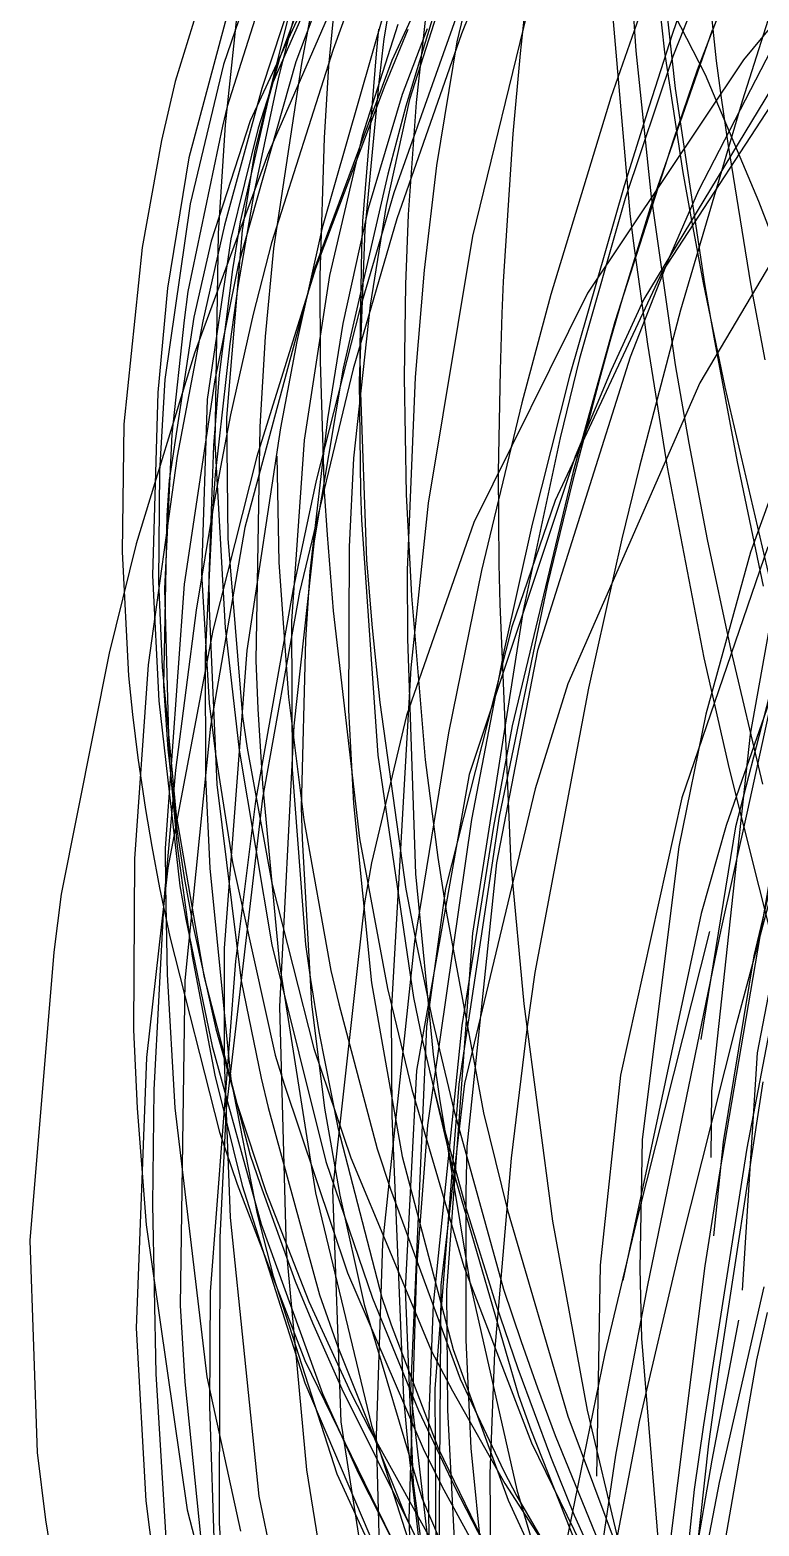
# Model space of a CAD drawing. Header units: metres. Extents: x -233 to 379, y -58 to 1087.
# Drawn here: x -233 to -205.1, y 286.8 to 344 of the extents above; entities that cross this region are included whole.
import ezdxf

# ---------------------------------------------------------------- set-up
doc = ezdxf.new("R2010")
doc.units = ezdxf.units.M

msp = doc.modelspace()

# ---------------------------------------------------------------- linework, layer by layer
for p, q in [((-207.538, 350.188, -1289.873), (-206.774, 342.779, -1288.18)), ((-207.817, 349.888, -1301.189), (-210.8, 341.373, -1297.98)), ((-209.439, 349.3, -1285.294), (-208.749, 343.107, -1283.571)), ((-209.189, 349.27, -1298.485), (-208.337, 341.716, -1297.055)), ((-205.978, 349.165, -1281.643), (-208.437, 342.945, -1279.468)), ((-200.552, 349.07, -1285.604), (-205.727, 342.815, -1282.243)), ((-220.504, 348.956, -1302.296), (-222.847, 342.742, -1300.072)), ((-215.428, 348.867, -1294.417), (-216.688, 343.505, -1292.524)), ((-214.437, 348.94, -1288.395), (-216.513, 343.812, -1286.434)), ((-205.153, 348.554, -1301.774), (-207.497, 342.414, -1300.102)), ((-221.522, 348.033, -1305.843), (-223.479, 342.861, -1303.479)), ((-216.744, 348.091, -1289.98), (-219.179, 342.784, -1287.376)), ((-210.186, 348.042, -1283.805), (-209.846, 343.159, -1282.96)), ((-223.998, 347.351, -1305.27), (-225.616, 342.634, -1303.028)), ((-221.125, 347.537, -1304.419), (-221.604, 342.575, -1302.124)), ((-218.846, 347.528, -1284.731), (-219.478, 343.616, -1283.618)), ((-207.266, 347.285, -1297.417), (-208.458, 343.777, -1296.1)), ((-203.765, 347.555, -1297.457), (-205.781, 341.238, -1294.996)), ((-213.444, 346.887, -1286.793), (-216.094, 336.074, -1285.014)), ((-222.556, 346.545, -1305.878), (-224.144, 341.717, -1304.678)), ((-220.722, 346.529, -1295.861), (-223.934, 339.174, -1294.653)), ((-216.8, 346.611, -1309.999), (-218.496, 341.295, -1307.554)), ((-226.196, 346.067, -1305.858), (-227.468, 341.98, -1303.64)), ((-221.906, 346.1, -1306.472), (-223.734, 341.952, -1304.445)), ((-222.536, 345.955, -1309.467), (-223.513, 342.153, -1307.406)), ((-216.25, 345.759, -1286.583), (-219.101, 337.723, -1284.108)), ((-213.976, 345.747, -1289.086), (-214.269, 343.055, -1288.498)), ((-225.356, 344.963, -1303.843), (-226.946, 339.065, -1300.508)), ((-224.122, 345.289, -1305.346), (-225.473, 341.031, -1302.522)), ((-220.729, 345.118, -1285.687), (-221.417, 343.207, -1285.108)), ((-217.308, 345.434, -1281.796), (-218.645, 341.042, -1280.679)), ((-217.828, 345.022, -1294.708), (-218.25, 341.187, -1293.162)), ((-225.084, 344.779, -1304.659), (-225.556, 340.323, -1303.521)), ((-222.553, 344.861, -1306.436), (-224.593, 340.485, -1304.508)), ((-222.276, 344.598, -1280.796), (-222.635, 342.673, -1280.248)), ((-219.481, 344.61, -1284.223), (-221.846, 336.391, -1281.55)), ((-210.742, 344.578, -1282.894), (-210.079, 336.934, -1281.868)), ((-202.516, 344.409, -1278.409), (-208.843, 334.706, -1277.845)), ((-207.18, 342.244, -1349.066), (-208.367, 344.553, -1344.683)), ((-223.162, 344.338, -1306.849), (-224.436, 339.285, -1304.277)), ((-218.951, 344.169, -1307.119), (-220.316, 339.893, -1305.465)), ((-219.683, 343.987, -1281.855), (-219.781, 343.043, -1281.652)), ((-218.567, 343.972, -1296.921), (-219.443, 341.838, -1296.552)), ((-217.823, 343.995, -1310.473), (-218.782, 341.49, -1307.559)), ((-206.933, 343.954, -1300.87), (-209.297, 337.158, -1299.684)), ((-219.478, 343.616, -1283.618), (-219.68, 341.962, -1283.23)), ((-216.513, 343.812, -1286.434), (-218.989, 336.729, -1284.437)), ((-216.688, 343.505, -1292.524), (-217.469, 338.778, -1291.53)), ((-208.458, 343.777, -1296.1), (-209.341, 341.047, -1295.177)), ((-222.847, 342.742, -1300.072), (-225.053, 334.963, -1298.171)), ((-223.479, 342.861, -1303.479), (-223.904, 341.3, -1303.023)), ((-221.417, 343.207, -1285.108), (-223.783, 335.815, -1283.191)), ((-219.179, 342.784, -1287.376), (-222.132, 334.837, -1284.668)), ((-219.781, 343.043, -1281.652), (-220.299, 336.641, -1280.439)), ((-214.269, 343.055, -1288.498), (-214.547, 339.987, -1287.918)), ((-205.727, 342.815, -1282.243), (-211.692, 333.896, -1279.256)), ((-208.437, 342.945, -1279.468), (-210.258, 337.509, -1278.115)), ((-209.846, 343.159, -1282.96), (-209.261, 337.582, -1282.209)), ((-203.889, 342.982, -1277.649), (-209.541, 333.665, -1277.297)), ((-208.749, 343.107, -1283.571), (-208.048, 338.506, -1282.546)), ((-204.674, 343.194, -1280.325), (-207.456, 337.82, -1278.631)), ((-206.774, 342.779, -1288.18), (-206.578, 341.362, -1287.934)), ((-225.616, 342.634, -1303.028), (-226.89, 337.306, -1301.281)), ((-223.513, 342.153, -1307.406), (-224.445, 337.78, -1305.334)), ((-222.635, 342.673, -1280.248), (-223.709, 335.603, -1278.534)), ((-221.604, 342.575, -1302.124), (-221.765, 339.836, -1301.044)), ((-207.497, 342.414, -1300.102), (-208.411, 339.764, -1299.543)), ((-205.143, 337.398, -1356.188), (-207.18, 342.244, -1349.066)), ((-227.468, 341.98, -1303.64), (-227.988, 339.728, -1302.699)), ((-224.144, 341.717, -1304.678), (-225.579, 336.489, -1303.669)), ((-223.734, 341.952, -1304.445), (-224.284, 340.197, -1303.898)), ((-219.443, 341.838, -1296.552), (-222.091, 334.831, -1295.56)), ((-219.68, 341.962, -1283.23), (-220.209, 336.334, -1282.088)), ((-208.337, 341.716, -1297.055), (-207.223, 334.245, -1295.89)), ((-225.473, 341.031, -1302.522), (-225.659, 340.275, -1302.132)), ((-223.904, 341.3, -1303.023), (-224.972, 336.626, -1301.944)), ((-218.782, 341.49, -1307.559), (-220.082, 337.136, -1303.768)), ((-218.496, 341.295, -1307.554), (-219.391, 337.243, -1306.37)), ((-218.645, 341.042, -1280.679), (-219.335, 338.445, -1280.17)), ((-218.25, 341.187, -1293.162), (-218.555, 336.901, -1291.819)), ((-210.8, 341.373, -1297.98), (-213.097, 333.837, -1295.797)), ((-209.341, 341.047, -1295.177), (-210.287, 337.993, -1294.233)), ((-205.781, 341.238, -1294.996), (-208.132, 333.247, -1292.537)), ((-206.578, 341.362, -1287.934), (-206.322, 339.617, -1287.649)), ((-224.593, 340.485, -1304.508), (-226.091, 335.878, -1303.377)), ((-225.659, 340.275, -1302.132), (-226.978, 333.958, -1299.291)), ((-225.556, 340.323, -1303.521), (-225.817, 336.183, -1302.605)), ((-224.284, 340.197, -1303.898), (-225.34, 335.965, -1302.905)), ((-221.765, 339.836, -1301.044), (-221.935, 334.552, -1299.168)), ((-220.316, 339.893, -1305.465), (-221.566, 334.564, -1304.077)), ((-214.547, 339.987, -1287.918), (-214.925, 334.334, -1287.035)), ((-201.688, 340.125, -1276.622), (-207.398, 330.47, -1276.121)), ((-227.988, 339.728, -1302.699), (-228.728, 335.636, -1301.272)), ((-224.436, 339.285, -1304.277), (-224.898, 336.285, -1303.114)), ((-208.411, 339.764, -1299.543), (-210.647, 332.796, -1298.297)), ((-206.322, 339.617, -1287.649), (-205.456, 334.253, -1286.863)), ((-226.946, 339.065, -1300.508), (-227.756, 334.086, -1298.612)), ((-223.934, 339.174, -1294.653), (-226.728, 331.603, -1294.002)), ((-217.469, 338.778, -1291.53), (-217.943, 334.772, -1291.007)), ((-219.335, 338.445, -1280.17), (-221.04, 331.028, -1279.038)), ((-208.048, 338.506, -1282.546), (-207.747, 336.81, -1282.215)), ((-224.445, 337.78, -1305.334), (-225.067, 334.153, -1303.814)), ((-219.101, 337.723, -1284.108), (-220.403, 333.282, -1283.161)), ((-210.287, 337.993, -1294.233), (-212.388, 330.716, -1292.251)), ((-209.261, 337.582, -1282.209), (-208.348, 331.146, -1281.557)), ((-207.456, 337.82, -1278.631), (-208.602, 335.19, -1278.068)), ((-226.89, 337.306, -1301.281), (-227.859, 330.597, -1299.811)), ((-220.082, 337.136, -1303.768), (-221.047, 332.731, -1301.027)), ((-219.391, 337.243, -1306.37), (-220.008, 333.43, -1305.58)), ((-210.258, 337.509, -1278.115), (-212.003, 331.399, -1277.005)), ((-209.297, 337.158, -1299.684), (-210.358, 333.709, -1299.223)), ((-204.269, 335.118, -1359.118), (-205.143, 337.398, -1356.188)), ((-225.579, 336.489, -1303.669), (-226.412, 332.817, -1303.103)), ((-224.972, 336.626, -1301.944), (-225.269, 334.798, -1301.674)), ((-221.846, 336.391, -1281.55), (-222.815, 332.049, -1280.511)), ((-218.989, 336.729, -1284.437), (-220.657, 330.995, -1283.282)), ((-220.299, 336.641, -1280.439), (-220.334, 335.572, -1280.288)), ((-218.555, 336.901, -1291.819), (-218.655, 334.222, -1291.156)), ((-210.079, 336.934, -1281.868), (-209.947, 335.892, -1281.766)), ((-207.747, 336.81, -1282.215), (-207.269, 334.283, -1281.749)), ((-226.091, 335.878, -1303.377), (-226.748, 332.974, -1302.989)), ((-225.34, 335.965, -1302.905), (-226.234, 329.828, -1302.147)), ((-225.817, 336.183, -1302.605), (-225.942, 328.162, -1301.056)), ((-224.898, 336.285, -1303.114), (-225.503, 329.143, -1300.845)), ((-223.783, 335.815, -1283.191), (-224.476, 333.083, -1282.656)), ((-220.209, 336.334, -1282.088), (-220.428, 330.534, -1281.246)), ((-216.094, 336.074, -1285.014), (-217.782, 325.867, -1284.055)), ((-209.947, 335.892, -1281.766), (-209.406, 331.945, -1281.411)), ((-228.728, 335.636, -1301.272), (-229.428, 328.884, -1299.556)), ((-223.709, 335.603, -1278.534), (-224.016, 332.237, -1277.943)), ((-220.334, 335.572, -1280.288), (-220.398, 331.805, -1279.804)), ((-225.053, 334.963, -1298.171), (-225.947, 330.583, -1297.423)), ((-225.269, 334.798, -1301.674), (-225.785, 330.771, -1301.233)), ((-222.132, 334.837, -1284.668), (-224.8, 324.926, -1282.566)), ((-222.091, 334.831, -1295.56), (-224.346, 327.641, -1294.911)), ((-217.943, 334.772, -1291.007), (-218.28, 330.686, -1290.684)), ((-208.843, 334.706, -1277.845), (-212.931, 325.963, -1278.162)), ((-208.602, 335.19, -1278.068), (-210.068, 331.442, -1277.445)), ((-225.067, 334.153, -1303.814), (-225.375, 331.95, -1302.966)), ((-221.566, 334.564, -1304.077), (-222.525, 328.277, -1303.088)), ((-221.935, 334.552, -1299.168), (-221.922, 331.288, -1298.159)), ((-218.655, 334.222, -1291.156), (-218.701, 330.681, -1290.414)), ((-214.925, 334.334, -1287.035), (-214.973, 333.115, -1286.887)), ((-207.269, 334.283, -1281.749), (-206.447, 330.301, -1281.077)), ((-207.223, 334.245, -1295.89), (-206.864, 332.207, -1295.607)), ((-205.456, 334.253, -1286.863), (-204.912, 331.341, -1286.514)), ((-227.756, 334.086, -1298.612), (-228.124, 330.091, -1297.494)), ((-226.978, 333.958, -1299.291), (-227.124, 332.859, -1298.935)), ((-211.692, 333.896, -1279.256), (-216.038, 325.125, -1277.67)), ((-213.097, 333.837, -1295.797), (-214.205, 329.697, -1294.818)), ((-210.358, 333.709, -1299.223), (-210.84, 332.038, -1299.024)), ((-209.541, 333.665, -1277.297), (-210.795, 330.953, -1277.376)), ((-226.748, 332.974, -1302.989), (-227.697, 326.743, -1302.573)), ((-224.476, 333.083, -1282.656), (-225.342, 329.246, -1281.987)), ((-220.403, 333.282, -1283.161), (-222.072, 326.733, -1282.046)), ((-220.008, 333.43, -1305.58), (-220.639, 327.587, -1304.76)), ((-214.973, 333.115, -1286.887), (-215.041, 330.948, -1286.644)), ((-208.132, 333.247, -1292.537), (-209.711, 327.267, -1291.122)), ((-227.124, 332.859, -1298.935), (-227.591, 328.496, -1297.672)), ((-226.412, 332.817, -1303.103), (-227.39, 327.659, -1302.435)), ((-221.047, 332.731, -1301.027), (-221.643, 329.086, -1299.29)), ((-210.647, 332.796, -1298.297), (-212.247, 327.073, -1297.534)), ((-225.375, 331.95, -1302.966), (-225.938, 326.955, -1301.168)), ((-224.016, 332.237, -1277.943), (-224.223, 328.782, -1277.435)), ((-222.815, 332.049, -1280.511), (-223.438, 328.743, -1279.843)), ((-210.84, 332.038, -1299.024), (-211.241, 330.598, -1298.863)), ((-209.406, 331.945, -1281.411), (-208.645, 327.239, -1281.07)), ((-206.864, 332.207, -1295.607), (-205.966, 327.446, -1294.971)), ((-226.728, 331.603, -1294.002), (-228.952, 324.304, -1293.742)), ((-221.922, 331.288, -1298.159), (-221.761, 326.313, -1296.767)), ((-220.398, 331.805, -1279.804), (-220.383, 330.44, -1279.658)), ((-210.068, 331.442, -1277.445), (-213.601, 320.224, -1276.399)), ((-212.003, 331.399, -1277.005), (-212.742, 328.359, -1276.606)), ((-225.785, 330.771, -1301.233), (-225.996, 328.068, -1301.074)), ((-220.657, 330.995, -1283.282), (-222.706, 322.463, -1281.994)), ((-221.04, 331.028, -1279.038), (-222.142, 324.417, -1278.442)), ((-218.701, 330.681, -1290.414), (-218.627, 326.199, -1289.662)), ((-218.28, 330.686, -1290.684), (-218.595, 323.307, -1290.451)), ((-215.041, 330.948, -1286.644), (-215.105, 327.051, -1286.268)), ((-212.388, 330.716, -1292.251), (-213.817, 325.065, -1291.019)), ((-210.795, 330.953, -1277.376), (-212.17, 327.641, -1277.525)), ((-208.348, 331.146, -1281.557), (-207.825, 328.158, -1281.33)), ((-228.124, 330.091, -1297.494), (-228.329, 323.095, -1296.054)), ((-227.859, 330.597, -1299.811), (-228.066, 327.087, -1299.309)), ((-225.947, 330.583, -1297.423), (-227.125, 322.768, -1296.378)), ((-220.428, 330.534, -1281.246), (-220.378, 326.295, -1280.813)), ((-220.383, 330.44, -1279.658), (-220.15, 323.682, -1279.05)), ((-207.398, 330.47, -1276.121), (-212.441, 318.954, -1276.581)), ((-211.241, 330.598, -1298.863), (-212.262, 326.747, -1298.463)), ((-206.447, 330.301, -1281.077), (-204.654, 322.651, -1279.957)), ((-203.174, 330.325, -1279.969), (-205.46, 323.99, -1280.864)), ((-226.234, 329.828, -1302.147), (-226.462, 323.177, -1301.95)), ((-214.205, 329.697, -1294.818), (-215.748, 323.283, -1293.501)), ((-225.342, 329.246, -1281.987), (-225.734, 327.245, -1281.68)), ((-225.503, 329.143, -1300.845), (-225.446, 324.511, -1299.749)), ((-221.643, 329.086, -1299.29), (-222.32, 323.248, -1297.093)), ((-229.428, 328.884, -1299.556), (-229.492, 324.004, -1298.765)), ((-227.591, 328.496, -1297.672), (-227.867, 322.588, -1296.391)), ((-223.438, 328.743, -1279.843), (-224.72, 320.23, -1278.426)), ((-224.223, 328.782, -1277.435), (-224.382, 319.844, -1276.429)), ((-225.996, 328.068, -1301.074), (-226.179, 323.076, -1300.958)), ((-225.942, 328.162, -1301.056), (-225.554, 321.096, -1299.906)), ((-222.525, 328.277, -1303.088), (-223.019, 321.356, -1302.55)), ((-212.742, 328.359, -1276.606), (-214.151, 321.763, -1275.94)), ((-207.825, 328.158, -1281.33), (-207.117, 324.479, -1281.093)), ((-227.39, 327.659, -1302.435), (-228.492, 319.675, -1301.622)), ((-224.346, 327.641, -1294.911), (-226.02, 321, -1294.543)), ((-225.734, 327.245, -1281.68), (-225.999, 325.778, -1281.469)), ((-223.582, 327.666, -1299.244), (-223.495, 323.594, -1298.285)), ((-220.639, 327.587, -1304.76), (-220.804, 324.199, -1304.487)), ((-212.17, 327.641, -1277.525), (-216.224, 315.49, -1278.375)), ((-209.711, 327.267, -1291.122), (-210.38, 324.494, -1290.579)), ((-208.645, 327.239, -1281.07), (-207.245, 319.951, -1280.68)), ((-205.966, 327.446, -1294.971), (-204.972, 322.685, -1294.369)), ((-228.066, 327.087, -1299.309), (-228.104, 322.87, -1298.846)), ((-227.697, 326.743, -1302.573), (-227.783, 325.387, -1302.572)), ((-225.938, 326.955, -1301.168), (-226.053, 325.391, -1300.655)), ((-222.072, 326.733, -1282.046), (-222.951, 322.584, -1281.503)), ((-215.105, 327.051, -1286.268), (-215.086, 323.529, -1286.001)), ((-212.247, 327.073, -1297.534), (-214.571, 317.344, -1296.56)), ((-212.262, 326.747, -1298.463), (-213.233, 322.712, -1298.096)), ((-221.761, 326.313, -1296.767), (-221.654, 324.65, -1296.35)), ((-220.378, 326.295, -1280.813), (-220.333, 325.22, -1280.728)), ((-218.627, 326.199, -1289.662), (-218.432, 322.319, -1289.16)), ((-225.999, 325.778, -1281.469), (-226.657, 321.77, -1280.93)), ((-217.782, 325.867, -1284.055), (-218.446, 319.569, -1283.668)), ((-212.931, 325.963, -1278.162), (-214.585, 321.128, -1278.548)), ((-227.783, 325.387, -1302.572), (-227.908, 318.881, -1302.719)), ((-226.053, 325.391, -1300.655), (-226.317, 320.061, -1298.998)), ((-220.333, 325.22, -1280.728), (-219.714, 316.228, -1280.179)), ((-216.038, 325.125, -1277.67), (-218.62, 317.739, -1277.028)), ((-213.817, 325.065, -1291.019), (-214.888, 320.251, -1290.148)), ((-224.8, 324.926, -1282.566), (-226.116, 317.341, -1281.584)), ((-225.446, 324.511, -1299.749), (-224.89, 317.704, -1298.43)), ((-222.142, 324.417, -1278.442), (-222.931, 317.346, -1278.081)), ((-221.654, 324.65, -1296.35), (-221.422, 321.749, -1295.659)), ((-210.38, 324.494, -1290.579), (-211.657, 318.795, -1289.605)), ((-207.117, 324.479, -1281.093), (-206.215, 320.247, -1280.876)), ((-228.952, 324.304, -1293.742), (-229.988, 320.131, -1293.722)), ((-229.492, 324.004, -1298.765), (-229.247, 319.265, -1298.239)), ((-220.804, 324.199, -1304.487), (-220.836, 317.95, -1304.2)), ((-204.794, 324.189, -1278.983), (-208.093, 314.592, -1280.775)), ((-205.46, 323.99, -1280.864), (-207.173, 317.791, -1281.917)), ((-223.495, 323.594, -1298.285), (-223.135, 318.448, -1297.255)), ((-222.32, 323.248, -1297.093), (-222.484, 320.632, -1296.348)), ((-220.15, 323.682, -1279.05), (-219.935, 321.098, -1278.896)), ((-218.595, 323.307, -1290.451), (-218.584, 320.676, -1290.492)), ((-215.748, 323.283, -1293.501), (-217.01, 317.082, -1292.458)), ((-215.086, 323.529, -1286.001), (-215.052, 321.996, -1285.908)), ((-228.329, 323.095, -1296.054), (-228.09, 318.303, -1295.439)), ((-228.104, 322.87, -1298.846), (-227.959, 319.588, -1298.58)), ((-227.125, 322.768, -1296.378), (-227.842, 312.674, -1295.473)), ((-226.462, 323.177, -1301.95), (-226.159, 318.22, -1302.084)), ((-226.179, 323.076, -1300.958), (-226.163, 321.83, -1300.976)), ((-213.233, 322.712, -1298.096), (-215.072, 313.881, -1297.414)), ((-227.867, 322.588, -1296.391), (-227.697, 316.064, -1295.432)), ((-222.951, 322.584, -1281.503), (-224.386, 314.47, -1280.639)), ((-222.706, 322.463, -1281.994), (-224.119, 314.58, -1281.156)), ((-218.432, 322.319, -1289.16), (-217.902, 316.05, -1288.546)), ((-204.491, 322.492, -1283.585), (-205.474, 317.027, -1284.632)), ((-226.657, 321.77, -1280.93), (-227.452, 315.656, -1280.219)), ((-226.163, 321.83, -1300.976), (-225.87, 315.104, -1301.202)), ((-221.422, 321.749, -1295.659), (-220.413, 313.047, -1293.817)), ((-214.151, 321.763, -1275.94), (-216.094, 309.42, -1275.333)), ((-215.052, 321.996, -1285.908), (-214.626, 312.052, -1285.468)), ((-226.02, 321, -1294.543), (-227.738, 311.917, -1294.275)), ((-225.554, 321.096, -1299.906), (-225.016, 316.415, -1299.23)), ((-223.019, 321.356, -1302.55), (-222.985, 315.677, -1302.424)), ((-219.935, 321.098, -1278.896), (-219.633, 318.24, -1278.761)), ((-214.585, 321.128, -1278.548), (-217.124, 311.132, -1279.573)), ((-204.058, 321.14, -1273.792), (-206.039, 313.491, -1274.836)), ((-222.484, 320.632, -1296.348), (-222.644, 314.24, -1294.837)), ((-218.584, 320.676, -1290.492), (-218.269, 311.691, -1290.839)), ((-229.988, 320.131, -1293.722), (-231.825, 310.912, -1293.856)), ((-226.317, 320.061, -1298.998), (-226.309, 315.374, -1297.695)), ((-224.72, 320.23, -1278.426), (-225.596, 308.843, -1277.211)), ((-224.382, 319.844, -1276.429), (-224.302, 318.004, -1276.303)), ((-214.888, 320.251, -1290.148), (-216.133, 313.763, -1289.183)), ((-213.601, 320.224, -1276.399), (-215.17, 312.115, -1276.455)), ((-207.245, 319.951, -1280.68), (-206.279, 315.703, -1280.535)), ((-206.215, 320.247, -1280.876), (-205.003, 315.122, -1280.681)), ((-229.247, 319.265, -1298.239), (-229.094, 317.782, -1298.123)), ((-228.492, 319.675, -1301.622), (-229.014, 312.264, -1301.078)), ((-227.959, 319.588, -1298.58), (-227.422, 313.927, -1298.244)), ((-218.446, 319.569, -1283.668), (-219.199, 306.401, -1283.067)), ((-204.356, 319.386, -1281.968), (-206.393, 313.532, -1282.917)), ((-227.908, 318.881, -1302.719), (-227.74, 316.458, -1302.867)), ((-211.657, 318.795, -1289.605), (-213.707, 307.916, -1288.235)), ((-212.441, 318.954, -1276.581), (-213.691, 314.936, -1276.949)), ((-205.983, 305.986, -1381.871), (-202.489, 319.055, -1382.424)), ((-205.564, 314.122, -1380.645), (-204.527, 318.855, -1380.897)), ((-228.09, 318.303, -1295.439), (-227.287, 311.237, -1294.867)), ((-226.159, 318.22, -1302.084), (-225.922, 316.27, -1302.186)), ((-223.135, 318.448, -1297.255), (-222.548, 313.752, -1296.479)), ((-219.633, 318.24, -1278.761), (-218.64, 311.107, -1278.536)), ((-229.094, 317.782, -1298.123), (-228.889, 316.121, -1298.013)), ((-224.89, 317.704, -1298.43), (-224.706, 316.493, -1298.238)), ((-224.302, 318.004, -1276.303), (-224.126, 315.126, -1276.135)), ((-220.836, 317.95, -1304.2), (-220.646, 314.383, -1304.167)), ((-218.62, 317.739, -1277.028), (-219.961, 312.116, -1276.862)), ((-207.173, 317.791, -1281.917), (-208.199, 312.727, -1282.862)), ((-226.116, 317.341, -1281.584), (-227.093, 307.614, -1280.736)), ((-222.931, 317.346, -1278.081), (-223.468, 306.613, -1277.871)), ((-217.01, 317.082, -1292.458), (-218.31, 309.107, -1291.39)), ((-214.571, 317.344, -1296.56), (-215.296, 313.503, -1296.294)), ((-205.474, 317.027, -1284.632), (-206.954, 303.379, -1287.461)), ((-202.834, 317.226, -1275.089), (-205.2, 304.851, -1276.82)), ((-227.74, 316.458, -1302.867), (-227.391, 313.298, -1303.097)), ((-225.016, 316.415, -1299.23), (-223.766, 308.976, -1298.266)), ((-224.706, 316.493, -1298.238), (-223.771, 311.335, -1297.477)), ((-228.889, 316.121, -1298.013), (-228.602, 314.154, -1297.904)), ((-227.697, 316.064, -1295.432), (-227.386, 312.748, -1295.109)), ((-225.922, 316.27, -1302.186), (-225.276, 312.12, -1302.445)), ((-219.714, 316.228, -1280.179), (-218.353, 306.957, -1280.049)), ((-217.902, 316.05, -1288.546), (-217.421, 312.313, -1288.3)), ((-227.452, 315.656, -1280.219), (-227.896, 310.675, -1279.732)), ((-226.309, 315.374, -1297.695), (-226.143, 311.911, -1296.821)), ((-222.985, 315.677, -1302.424), (-222.478, 308.993, -1302.509)), ((-216.224, 315.49, -1278.375), (-218.23, 304.168, -1279.603)), ((-206.279, 315.703, -1280.535), (-204.577, 308.965, -1280.39)), ((-203.623, 315.761, -1295.235), (-205.336, 308.557, -1296.532)), ((-225.87, 315.104, -1301.202), (-224.936, 307.601, -1301.777)), ((-224.126, 315.126, -1276.135), (-223.475, 308.222, -1275.858)), ((-213.691, 314.936, -1276.949), (-216.394, 303.672, -1278.204)), ((-228.602, 314.154, -1297.904), (-228.361, 312.734, -1297.841)), ((-224.119, 314.58, -1281.156), (-225.518, 302.722, -1280.248)), ((-224.386, 314.47, -1280.639), (-225.161, 308.345, -1280.158)), ((-222.644, 314.24, -1294.837), (-222.609, 313.029, -1294.623)), ((-220.646, 314.383, -1304.167), (-219.957, 307.527, -1304.252)), ((-208.093, 314.592, -1280.775), (-210.439, 303.989, -1283.147)), ((-206.58, 309.55, -1380.373), (-205.564, 314.122, -1380.645)), ((-227.422, 313.927, -1298.244), (-226.367, 307.787, -1298.033)), ((-222.548, 313.752, -1296.479), (-221.506, 307.997, -1295.697)), ((-216.133, 313.763, -1289.183), (-217.817, 302.078, -1287.951)), ((-215.072, 313.881, -1297.414), (-216.611, 303.641, -1296.801)), ((-215.296, 313.503, -1296.294), (-216.501, 305.893, -1295.868)), ((-206.393, 313.532, -1282.917), (-207.345, 310.179, -1283.524)), ((-227.391, 313.298, -1303.097), (-227.12, 311.552, -1303.242)), ((-222.609, 313.029, -1294.623), (-222.248, 306.725, -1293.654)), ((-220.413, 313.047, -1293.817), (-219.342, 307.311, -1292.873)), ((-206.039, 313.491, -1274.836), (-207.359, 305.349, -1276.283)), ((-205.588, 301.202, -1403.201), (-203.332, 313.003, -1398.409)), ((-228.361, 312.734, -1297.841), (-228.064, 311.16, -1297.784)), ((-227.842, 312.674, -1295.473), (-227.839, 311.223, -1295.388)), ((-227.386, 312.748, -1295.109), (-226.811, 308.541, -1294.798)), ((-208.199, 312.727, -1282.862), (-209.605, 301.535, -1285.067)), ((-229.014, 312.264, -1301.078), (-229.058, 305.728, -1300.731)), ((-227.738, 311.917, -1294.275), (-228.558, 304.662, -1294.229)), ((-226.143, 311.911, -1296.821), (-225.329, 303.838, -1295)), ((-225.276, 312.12, -1302.445), (-223.634, 304.756, -1303.022)), ((-219.961, 312.116, -1276.862), (-220.219, 310.587, -1276.865)), ((-217.421, 312.313, -1288.3), (-217.089, 310.185, -1288.192)), ((-215.17, 312.115, -1276.455), (-216.31, 301.26, -1277.16)), ((-214.626, 312.052, -1285.468), (-214.128, 306.722, -1285.422)), ((-227.839, 311.223, -1295.388), (-227.77, 307.836, -1295.21)), ((-227.287, 311.237, -1294.867), (-227.055, 309.95, -1294.814)), ((-227.12, 311.552, -1303.242), (-226.776, 309.679, -1303.406)), ((-223.771, 311.335, -1297.477), (-222.158, 305.008, -1296.708)), ((-218.269, 311.691, -1290.839), (-217.595, 304.779, -1291.367)), ((-206.617, 300.328, -1407.612), (-204.73, 311.389, -1403.39)), ((-231.825, 310.912, -1293.856), (-232.11, 308.692, -1293.939)), ((-227.896, 310.675, -1279.732), (-228.277, 303.434, -1279.121)), ((-228.064, 311.16, -1297.784), (-227.667, 309.281, -1297.732)), ((-218.64, 311.107, -1278.536), (-218.237, 308.985, -1278.516)), ((-217.124, 311.132, -1279.573), (-217.847, 305.857, -1280.244)), ((-220.219, 310.587, -1276.865), (-221.447, 299.604, -1277.155)), ((-217.089, 310.185, -1288.192), (-215.672, 302.553, -1287.906)), ((-207.345, 310.179, -1283.524), (-210.34, 296.135, -1286.264)), ((-227.055, 309.95, -1294.814), (-226.049, 305.099, -1294.675)), ((-226.776, 309.679, -1303.406), (-225.907, 305.767, -1303.77)), ((-209.387, 295.96, -1380.074), (-206.58, 309.55, -1380.373)), ((-227.667, 309.281, -1297.732), (-225.765, 301.812, -1297.64)), ((-223.766, 308.976, -1298.266), (-221.696, 300.694, -1297.389)), ((-222.478, 308.993, -1302.509), (-222.286, 307.645, -1302.56)), ((-218.31, 309.107, -1291.39), (-219.536, 297.568, -1290.313)), ((-218.237, 308.985, -1278.516), (-217.625, 306.077, -1278.511)), ((-216.094, 309.42, -1275.333), (-217.081, 295.773, -1275.533)), ((-209.773, 298.58, -1381.85), (-207.02, 309.483, -1381.736)), ((-232.11, 308.692, -1293.939), (-233.019, 297.674, -1294.474)), ((-226.811, 308.541, -1294.798), (-225.947, 303.994, -1294.572)), ((-225.596, 308.843, -1277.211), (-225.594, 304.539, -1276.968)), ((-205.336, 308.557, -1296.532), (-206.51, 301.443, -1297.84)), ((-227.77, 307.836, -1295.21), (-227.481, 302.739, -1295.001)), ((-226.367, 307.787, -1298.033), (-224.596, 300.938, -1297.92)), ((-225.161, 308.345, -1280.158), (-226.124, 295.707, -1279.408)), ((-223.475, 308.222, -1275.858), (-222.091, 299.486, -1275.78)), ((-221.506, 307.997, -1295.697), (-221.206, 306.723, -1295.556)), ((-213.707, 307.916, -1288.235), (-213.998, 305.84, -1288.078)), ((-227.093, 307.614, -1280.736), (-227.278, 295.18, -1280.073)), ((-224.936, 307.601, -1301.777), (-224.181, 303.88, -1302.171)), ((-222.286, 307.645, -1302.56), (-221.965, 305.667, -1302.647)), ((-219.957, 307.527, -1304.252), (-218.779, 300.881, -1304.512)), ((-219.342, 307.311, -1292.873), (-218.41, 303.443, -1292.361)), ((-222.248, 306.725, -1293.654), (-221.751, 302.733, -1293.231)), ((-221.206, 306.723, -1295.556), (-219.736, 301.171, -1295.015)), ((-218.353, 306.957, -1280.049), (-218.013, 305.349, -1280.078)), ((-214.128, 306.722, -1285.422), (-213.038, 298.412, -1285.525)), ((-223.468, 306.613, -1277.871), (-223.222, 297.308, -1277.938)), ((-219.199, 306.401, -1283.067), (-219.173, 302.444, -1282.939)), ((-217.625, 306.077, -1278.511), (-216.813, 302.664, -1278.539)), ((-229.058, 305.728, -1300.731), (-228.92, 302.724, -1300.614)), ((-225.907, 305.767, -1303.77), (-225.105, 302.913, -1304.051)), ((-221.965, 305.667, -1302.647), (-221.247, 301.988, -1302.84)), ((-217.847, 305.857, -1280.244), (-218.467, 291.904, -1282.226)), ((-216.501, 305.893, -1295.868), (-217.601, 295.226, -1295.472)), ((-213.998, 305.84, -1288.078), (-214.614, 300.819, -1287.773)), ((-208.193, 297.222, -1381.773), (-205.983, 305.986, -1381.871)), ((-226.049, 305.099, -1294.675), (-224.181, 298.29, -1294.658)), ((-222.158, 305.008, -1296.708), (-220.747, 300.835, -1296.306)), ((-218.013, 305.349, -1280.078), (-216.825, 300.288, -1280.217)), ((-228.558, 304.662, -1294.229), (-228.955, 294.312, -1294.342)), ((-225.594, 304.539, -1276.968), (-225.355, 298.545, -1276.757)), ((-223.634, 304.756, -1303.022), (-223.301, 303.648, -1303.121)), ((-217.595, 304.779, -1291.367), (-217.359, 303.1, -1291.526)), ((-205.2, 304.851, -1276.82), (-205.781, 295.776, -1278.502)), ((-225.947, 303.994, -1294.572), (-224.903, 299.778, -1294.449)), ((-225.329, 303.838, -1295), (-224.33, 298.686, -1294.066)), ((-224.181, 303.88, -1302.171), (-223.909, 302.754, -1302.301)), ((-218.23, 304.168, -1279.603), (-218.663, 295.814, -1280.695)), ((-217.723, 304.091, -1276.131), (-217.302, 302.428, -1276.1)), ((-210.439, 303.989, -1283.147), (-211.206, 296.725, -1284.893)), ((-228.277, 303.434, -1279.121), (-228.326, 299.048, -1278.807)), ((-223.301, 303.648, -1303.121), (-220.878, 296.436, -1303.782)), ((-218.41, 303.443, -1292.361), (-216.422, 296.68, -1291.677)), ((-216.611, 303.641, -1296.801), (-217.529, 292.004, -1296.242)), ((-216.394, 303.672, -1278.204), (-217.31, 295.96, -1279.274)), ((-206.954, 303.379, -1287.461), (-206.979, 300.838, -1288.02)), ((-206.647, 292.823, -1407.63), (-204.973, 303.742, -1403.976)), ((-228.92, 302.724, -1300.614), (-228.567, 298.264, -1300.477)), ((-227.481, 302.739, -1295.001), (-226.251, 292.46, -1294.766)), ((-225.518, 302.722, -1280.248), (-225.758, 297.787, -1279.979)), ((-225.105, 302.913, -1304.051), (-223.981, 299.51, -1304.393)), ((-223.909, 302.754, -1302.301), (-221.939, 295.587, -1303.177)), ((-221.751, 302.733, -1293.231), (-221.172, 299.403, -1292.965)), ((-217.359, 303.1, -1291.526), (-216.198, 296.069, -1292.245)), ((-216.813, 302.664, -1278.539), (-214.906, 295.811, -1278.688)), ((-219.173, 302.444, -1282.939), (-218.734, 291.636, -1282.623)), ((-217.817, 302.078, -1287.951), (-218.24, 296.618, -1287.654)), ((-217.302, 302.428, -1276.1), (-216.332, 298.878, -1276.058)), ((-215.672, 302.553, -1287.906), (-214.758, 298.833, -1287.845)), ((-225.765, 301.812, -1297.64), (-225.094, 299.828, -1297.662)), ((-221.247, 301.988, -1302.84), (-219.56, 295.493, -1303.283)), ((-209.605, 301.535, -1285.067), (-209.698, 296.581, -1286.071)), ((-224.596, 300.938, -1297.92), (-224.219, 299.818, -1297.912)), ((-219.736, 301.171, -1295.015), (-219.234, 299.627, -1294.904)), ((-216.31, 301.26, -1277.16), (-216.353, 299.518, -1277.353)), ((-207.252, 290.62, -1406.824), (-205.588, 301.202, -1403.201)), ((-206.51, 301.443, -1297.84), (-206.877, 297.853, -1298.498)), ((-221.696, 300.694, -1297.389), (-219.914, 295.466, -1296.995)), ((-220.747, 300.835, -1296.306), (-217.659, 293.441, -1295.761)), ((-218.779, 300.881, -1304.512), (-216.836, 293.505, -1304.95)), ((-214.614, 300.819, -1287.773), (-215.252, 293.396, -1287.533)), ((-225.094, 299.828, -1297.662), (-222.499, 293.075, -1297.793)), ((-224.903, 299.778, -1294.449), (-222.509, 292.225, -1294.367)), ((-224.219, 299.818, -1297.912), (-222.872, 296.116, -1297.892)), ((-216.825, 300.288, -1280.217), (-214.333, 291.744, -1280.644)), ((-207.191, 296.697, -1408.88), (-206.617, 300.328, -1407.612)), ((-223.981, 299.51, -1304.393), (-222.348, 295.334, -1304.812)), ((-222.091, 299.486, -1275.78), (-219.957, 290.6, -1275.991)), ((-221.447, 299.604, -1277.155), (-221.125, 290.737, -1277.911)), ((-221.172, 299.403, -1292.965), (-220.239, 295.222, -1292.719)), ((-219.234, 299.627, -1294.904), (-216.565, 292.386, -1294.51)), ((-216.353, 299.518, -1277.353), (-216.353, 293.864, -1278.05)), ((-228.326, 299.048, -1278.807), (-228.2, 292.57, -1278.394)), ((-224.33, 298.686, -1294.066), (-223.713, 296.31, -1293.706)), ((-216.332, 298.878, -1276.058), (-215.206, 295.229, -1276.056)), ((-214.758, 298.833, -1287.845), (-212.447, 290.951, -1287.803)), ((-228.567, 298.264, -1300.477), (-227.005, 287.37, -1300.31)), ((-225.355, 298.545, -1276.757), (-224.259, 287.888, -1276.703)), ((-224.181, 298.29, -1294.658), (-221.823, 291.816, -1294.806)), ((-213.038, 298.412, -1285.525), (-211.702, 291.183, -1285.802)), ((-211.017, 293.347, -1382.053), (-209.773, 298.58, -1381.85)), ((-233.019, 297.674, -1294.474), (-232.74, 289.56, -1295.072)), ((-225.758, 297.787, -1279.979), (-225.784, 286.859, -1279.473)), ((-219.536, 297.568, -1290.313), (-219.782, 290.183, -1289.942)), ((-223.222, 297.308, -1277.938), (-222.438, 288.9, -1278.119)), ((-209.7, 290.745, -1381.944), (-208.193, 297.222, -1381.773)), ((-220.878, 296.436, -1303.782), (-217.941, 289.627, -1304.405)), ((-218.24, 296.618, -1287.654), (-218.529, 287.003, -1287.416)), ((-216.422, 296.68, -1291.677), (-213.831, 289.933, -1291.355)), ((-211.206, 296.725, -1284.893), (-211.35, 288.661, -1286.855)), ((-209.698, 296.581, -1286.071), (-209.625, 293.924, -1286.606)), ((-208.511, 286.26, -1412.079), (-207.191, 296.697, -1408.88)), ((-223.713, 296.31, -1293.706), (-221.285, 288.744, -1292.764)), ((-222.872, 296.116, -1297.892), (-222.214, 294.523, -1297.886)), ((-218.663, 295.814, -1280.695), (-218.356, 288.39, -1281.765)), ((-217.31, 295.96, -1279.274), (-217.417, 280.221, -1281.738)), ((-217.081, 295.773, -1275.533), (-217.053, 291.184, -1275.807)), ((-216.198, 296.069, -1292.245), (-214.391, 288.131, -1293.181)), ((-214.906, 295.811, -1278.688), (-214.238, 293.812, -1278.769)), ((-210.244, 291.469, -1380.133), (-209.387, 295.96, -1380.074)), ((-206.643, 288.413, -1378.975), (-204.943, 295.899, -1378.39)), ((-226.124, 295.707, -1279.408), (-226.148, 291.337, -1279.232)), ((-222.348, 295.334, -1304.812), (-220.746, 291.851, -1305.149)), ((-221.939, 295.587, -1303.177), (-221.237, 293.603, -1303.442)), ((-220.239, 295.222, -1292.719), (-218.028, 287.827, -1292.475)), ((-219.914, 295.466, -1296.995), (-218.153, 291.169, -1296.787)), ((-219.56, 295.493, -1303.283), (-219.2, 294.445, -1303.373)), ((-217.601, 295.226, -1295.472), (-217.774, 290.699, -1295.375)), ((-215.206, 295.229, -1276.056), (-214.364, 292.771, -1276.082)), ((-227.278, 295.18, -1280.073), (-227.089, 292.262, -1279.977)), ((-205.213, 293.105, -1379.247), (-204.811, 294.914, -1379.143)), ((-228.955, 294.312, -1294.342), (-228.591, 287.71, -1294.534)), ((-222.214, 294.523, -1297.886), (-221.095, 291.996, -1297.877)), ((-219.2, 294.445, -1303.373), (-217.406, 289.728, -1303.81)), ((-206.923, 289.276, -1376.18), (-205.907, 294.617, -1376.19)), ((-221.237, 293.603, -1303.442), (-218.673, 287.163, -1304.32)), ((-216.836, 293.505, -1304.95), (-214.733, 287.743, -1305.388)), ((-216.353, 293.864, -1278.05), (-216.155, 289.732, -1278.654)), ((-214.238, 293.812, -1278.769), (-213.607, 292.037, -1278.852)), ((-209.625, 293.924, -1286.606), (-208.642, 281.739, -1289.009)), ((-222.499, 293.075, -1297.793), (-219.205, 286.311, -1298.007)), ((-217.659, 293.441, -1295.761), (-216.861, 291.918, -1295.694)), ((-215.252, 293.396, -1287.533), (-215.428, 288.754, -1287.533)), ((-213.041, 283.455, -1382.934), (-211.017, 293.347, -1382.053)), ((-207.566, 279.726, -1380.92), (-205.213, 293.105, -1379.247)), ((-228.2, 292.57, -1278.394), (-227.821, 286.288, -1278.049)), ((-226.251, 292.46, -1294.766), (-224.969, 286.551, -1294.781)), ((-216.565, 292.386, -1294.51), (-214.896, 288.847, -1294.468)), ((-214.364, 292.771, -1276.082), (-213.116, 289.414, -1276.151)), ((-207.055, 289.901, -1408.54), (-206.647, 292.823, -1407.63)), ((-227.089, 292.262, -1279.977), (-226.176, 283.249, -1279.739)), ((-222.509, 292.225, -1294.367), (-219.77, 285.795, -1294.422)), ((-221.823, 291.816, -1294.806), (-220.47, 288.78, -1294.92)), ((-221.095, 291.996, -1297.877), (-218.368, 286.517, -1297.852)), ((-220.746, 291.851, -1305.149), (-220.032, 290.459, -1305.278)), ((-218.467, 291.904, -1282.226), (-217.254, 281.367, -1283.947)), ((-217.529, 292.004, -1296.242), (-217.489, 283.032, -1295.867)), ((-216.861, 291.918, -1295.694), (-214.862, 288.378, -1295.584)), ((-213.607, 292.037, -1278.852), (-212.926, 290.218, -1278.949)), ((-226.148, 291.337, -1279.232), (-225.901, 283.717, -1278.972)), ((-218.734, 291.636, -1282.623), (-218.564, 289.838, -1282.575)), ((-214.333, 291.744, -1280.644), (-213.856, 290.424, -1280.743)), ((-210.613, 289.465, -1380.19), (-210.244, 291.469, -1380.133)), ((-221.125, 290.737, -1277.911), (-220.04, 283.712, -1278.816)), ((-218.153, 291.169, -1296.787), (-216.786, 288.259, -1296.722)), ((-217.774, 290.699, -1295.375), (-217.791, 288.176, -1295.334)), ((-217.053, 291.184, -1275.807), (-216.518, 280.913, -1276.632)), ((-212.447, 290.951, -1287.803), (-210.483, 285.704, -1287.84)), ((-211.903, 279.294, -1383.027), (-209.7, 290.745, -1381.944)), ((-211.702, 291.183, -1285.802), (-210.528, 286.184, -1286.098)), ((-207.598, 288.145, -1407.613), (-207.252, 290.62, -1406.824)), ((-220.032, 290.459, -1305.278), (-216.986, 284.982, -1305.753)), ((-219.957, 290.6, -1275.991), (-218.57, 286.267, -1276.21)), ((-219.782, 290.183, -1289.942), (-219.515, 280.922, -1289.75)), ((-213.856, 290.424, -1280.743), (-210.802, 282.701, -1281.413)), ((-212.926, 290.218, -1278.949), (-210.475, 284.214, -1279.337)), ((-232.74, 289.56, -1295.072), (-232.422, 286.995, -1295.303)), ((-218.564, 289.838, -1282.575), (-217.844, 283.527, -1282.411)), ((-217.941, 289.627, -1304.405), (-217.186, 288.136, -1304.531)), ((-217.406, 289.728, -1303.81), (-214.541, 283.814, -1304.471)), ((-216.155, 289.732, -1278.654), (-215.116, 279.357, -1280.415)), ((-213.831, 289.933, -1291.355), (-210.942, 284.029, -1291.456)), ((-208.175, 279.798, -1411.341), (-207.055, 289.901, -1408.54)), ((-222.438, 288.9, -1278.119), (-220.791, 278.743, -1278.437)), ((-213.116, 289.414, -1276.151), (-212.2, 287.161, -1276.224)), ((-212.55, 276.39, -1381.481), (-210.613, 289.465, -1380.19)), ((-207.991, 283.139, -1376.361), (-206.923, 289.276, -1376.18)), ((-221.285, 288.744, -1292.764), (-218.213, 282.101, -1292.357)), ((-220.47, 288.78, -1294.92), (-216.657, 281.332, -1295.246)), ((-218.356, 288.39, -1281.765), (-217.346, 280.548, -1282.99)), ((-215.428, 288.754, -1287.533), (-215.378, 280.384, -1287.745)), ((-214.896, 288.847, -1294.468), (-214.395, 287.897, -1294.479)), ((-214.862, 288.378, -1295.584), (-211.641, 283.434, -1295.571)), ((-207.884, 282.041, -1379.789), (-206.643, 288.413, -1378.975)), ((-224.259, 287.888, -1276.703), (-221.849, 276.335, -1277.154)), ((-218.028, 287.827, -1292.475), (-215.074, 280.88, -1292.459)), ((-217.791, 288.176, -1295.334), (-217.745, 285.185, -1295.295)), ((-217.186, 288.136, -1304.531), (-213.651, 281.641, -1305.043)), ((-216.786, 288.259, -1296.722), (-215.454, 285.683, -1296.721)), ((-214.395, 287.897, -1294.479), (-210.451, 281.086, -1294.715)), ((-214.391, 288.131, -1293.181), (-213.588, 285.374, -1293.534)), ((-208.417, 280.676, -1409.78), (-207.598, 288.145, -1407.613)), ((-228.591, 287.71, -1294.534), (-227.771, 281.275, -1294.802)), ((-227.005, 287.37, -1300.31), (-225.274, 280.757, -1300.397)), ((-214.733, 287.743, -1305.388), (-212.03, 281.931, -1305.896)), ((-232.422, 286.995, -1295.303), (-232.061, 284.754, -1295.52)), ((-225.784, 286.859, -1279.473), (-225.666, 285.021, -1279.404)), ((-218.673, 287.163, -1304.32), (-217.829, 285.401, -1304.562)), ((-218.529, 287.003, -1287.416), (-218.139, 278.215, -1287.555)), ((-212.2, 287.161, -1276.224), (-208.849, 279.725, -1276.583))]:
    msp.add_line(p, q)

doc.saveas('drawing.dxf')
